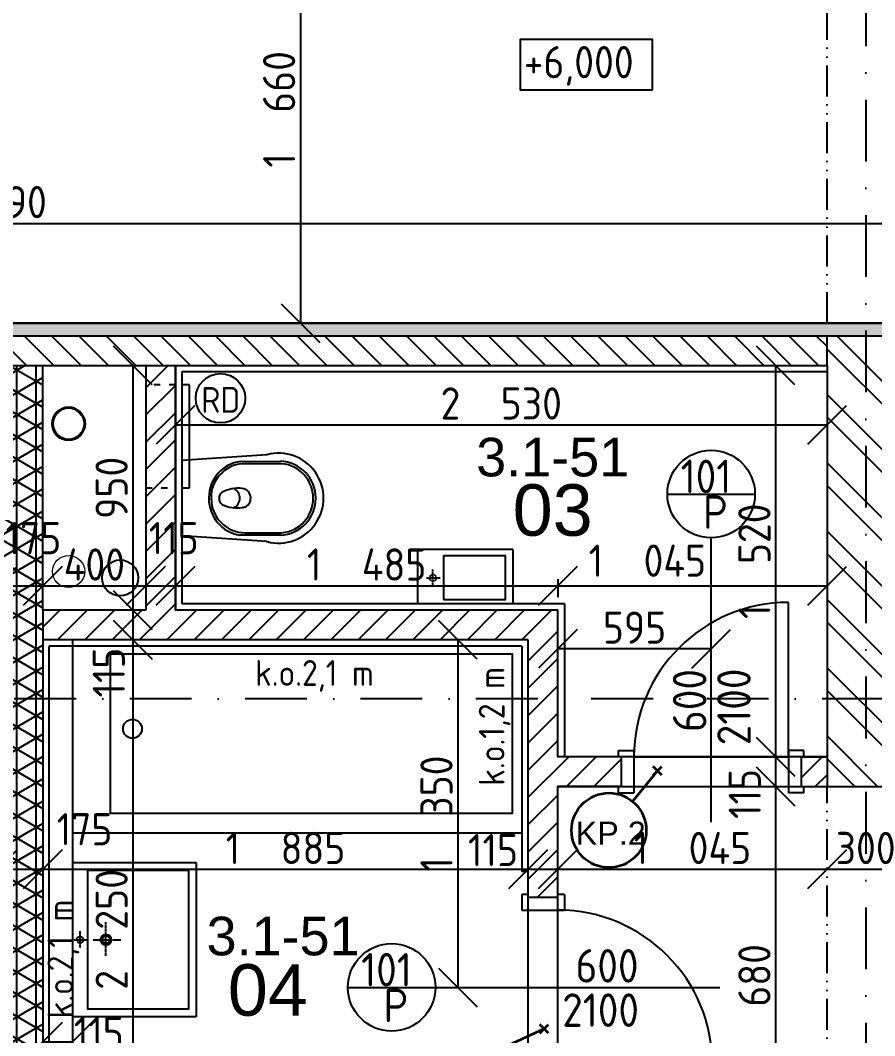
# Model space of a CAD drawing. Extents: x 4511820 to 5180432, y -1526536 to -944957.
# Drawn here: x 5024188 to 5027506, y -1163882 to -1159938 of the extents above; entities that cross this region are included whole.
import ezdxf

# ---------------------------------------------------------------- set-up
doc = ezdxf.new("R2010")
doc.units = 0
doc.header["$MEASUREMENT"] = 0
for name, pattern in [('ACAD_ISO03W100', [30, 12, -18]), ('ACAD_ISO12W100', [22, 12, -3, 0.5, -3, 0.5, -3]), ('BODKOCIARKOVANA_3', [5.6, 3, -1.3, 0, -1.3]), ('DASHED', [0.75, 0.5, -0.25])]:
    doc.linetypes.add(name, pattern=pattern)
doc.layers.get('0').update_dxf_attribs({"linetype": 'CONTINUOUS'})
doc.layers.get('Defpoints').update_dxf_attribs({"color": 61, "linetype": 'CONTINUOUS'})
for name, color, linetype in [('DVERE', 45, 'CONTINUOUS'), ('KÓTY', 4, 'CONTINUOUS'), ('MÚRY', 1, 'CONTINUOUS'), ('osi', 253, 'CONTINUOUS'), ('Plochy', 41, 'CONTINUOUS'), ('POPIS', 7, 'CONTINUOUS'), ('TENKÁ', 7, 'CONTINUOUS'), ('tzb', 153, 'CONTINUOUS'), ('ZARIADOVACIE', 144, 'CONTINUOUS'), ('zz-vetr', 52, 'CONTINUOUS'), ('ŠRAFY', 82, 'CONTINUOUS')]:
    doc.layers.add(name, color=color, linetype=linetype)
for name, color, linetype, lineweight in [('preklady', 74, 'CONTINUOUS', 35), ('zz-kanal-daždová', 136, 'CONTINUOUS', 40), ('zz-kanal-splaskova', 37, 'CONTINUOUS', 18)]:
    doc.layers.add(name, color=color, linetype=linetype, lineweight=lineweight)
doc.styles.add('ARIAL', font='arial.ttf')
doc.styles.add('STYLE1', font='isocp.shx')
doc.dimstyles.new('STANDARD-50', dxfattribs={"dimtxt": 125, "dimasz": 150, "dimexe": 10, "dimexo": 200, "dimgap": 20, "dimtad": 1, "dimdsep": 46, "dimlunit": 6, "dimtxsty": 'STYLE1', "dimblk1": 'OBLIQUE', "dimblk2": 'OBLIQUE', "dimsah": 1, "dimcen": 2.5, "dimse1": 1, "dimse2": 1, "dimadec": 0, "dimazin": 0, "dimtfac": 1, "dimtmove": 1, "dimatfit": 3, "dimldrblk": 'OBLIQUE', "dimfxl": 1, "dimtolj": 1, "dimtzin": 0, "dimarcsym": 0})

# ---------------------------------------------------------------- blocks, each defined once
blk = doc.blocks.new('_OBLIQUE')
at = {"color": 0, "linetype": 'ByBlock'}
blk.add_line((-0.5, -0.5), (0.5, 0.5), dxfattribs=at)
blk = doc.blocks.new('*D18952')
at = {"layer": 'Defpoints', "color": 0}
for p in [(5024276, -1162134.5), (5024101, -1162279.2), (5024276, -1162279.2)]:
    blk.add_point(p, dxfattribs=at)
at = {"layer": 'KÓTY', "color": 0, "lineweight": -2}
blk.add_line((5024101, -1162134.5), (5024276, -1162134.5), dxfattribs=at)
at = {"layer": 'KÓTY', "color": 0, "linetype": 'ByBlock', "lineweight": -2, "xscale": 150, "yscale": 150, "zscale": 150, "rotation": 180}
blk.add_blockref('_OBLIQUE', (5024101, -1162134.5), dxfattribs=at)
at = {"layer": 'KÓTY', "color": 0, "linetype": 'ByBlock', "lineweight": -2, "xscale": 150, "yscale": 150, "zscale": 150}
blk.add_blockref('_OBLIQUE', (5024276, -1162134.5), dxfattribs=at)
at = {"layer": 'KÓTY', "color": 0, "insert": (5024239.3, -1161949.5), "char_height": 125, "attachment_point": 5, "style": 'STYLE1'}
blk.add_mtext('\\A1;175', dxfattribs=at)
blk = doc.blocks.new('*D18953')
at = {"layer": 'Defpoints', "color": 0}
for p in [(5024676, -1162134.5), (5024676, -1162229.2), (5024276, -1162279.2)]:
    blk.add_point(p, dxfattribs=at)
at = {"layer": 'KÓTY', "color": 0, "lineweight": -2}
blk.add_line((5024276, -1162134.5), (5024676, -1162134.5), dxfattribs=at)
at = {"layer": 'KÓTY', "color": 0, "linetype": 'ByBlock', "lineweight": -2, "xscale": 150, "yscale": 150, "zscale": 150, "rotation": 180}
blk.add_blockref('_OBLIQUE', (5024276, -1162134.5), dxfattribs=at)
at = {"layer": 'KÓTY', "color": 0, "linetype": 'ByBlock', "lineweight": -2, "xscale": 150, "yscale": 150, "zscale": 150}
blk.add_blockref('_OBLIQUE', (5024676, -1162134.5), dxfattribs=at)
at = {"layer": 'KÓTY', "color": 0, "insert": (5024476, -1162052), "char_height": 125, "attachment_point": 5, "style": 'STYLE1'}
blk.add_mtext('\\A1;400', dxfattribs=at)
blk = doc.blocks.new('*D18954')
at = {"layer": 'Defpoints', "color": 0}
for p in [(5024791, -1162134.5), (5024676, -1162229.2), (5024791, -1162229.2)]:
    blk.add_point(p, dxfattribs=at)
at = {"layer": 'KÓTY', "color": 0, "lineweight": -2}
blk.add_line((5024676, -1162134.5), (5024791, -1162134.5), dxfattribs=at)
at = {"layer": 'KÓTY', "color": 0, "linetype": 'ByBlock', "lineweight": -2, "xscale": 150, "yscale": 150, "zscale": 150, "rotation": 180}
blk.add_blockref('_OBLIQUE', (5024676, -1162134.5), dxfattribs=at)
at = {"layer": 'KÓTY', "color": 0, "linetype": 'ByBlock', "lineweight": -2, "xscale": 150, "yscale": 150, "zscale": 150}
blk.add_blockref('_OBLIQUE', (5024791, -1162134.5), dxfattribs=at)
at = {"layer": 'KÓTY', "color": 0, "insert": (5024784.3, -1161949.5), "char_height": 125, "attachment_point": 5, "style": 'STYLE1'}
blk.add_mtext('\\A1;115', dxfattribs=at)
blk = doc.blocks.new('*D18955')
at = {"layer": 'Defpoints', "color": 0}
for p in [(5026276, -1162134.5), (5024791, -1162229.2), (5026276, -1162229.2)]:
    blk.add_point(p, dxfattribs=at)
at = {"layer": 'KÓTY', "color": 0, "lineweight": -2}
blk.add_line((5024791, -1162134.5), (5026276, -1162134.5), dxfattribs=at)
at = {"layer": 'KÓTY', "color": 0, "linetype": 'ByBlock', "lineweight": -2, "xscale": 150, "yscale": 150, "zscale": 150, "rotation": 180}
blk.add_blockref('_OBLIQUE', (5024791, -1162134.5), dxfattribs=at)
at = {"layer": 'KÓTY', "color": 0, "linetype": 'ByBlock', "lineweight": -2, "xscale": 150, "yscale": 150, "zscale": 150}
blk.add_blockref('_OBLIQUE', (5026276, -1162134.5), dxfattribs=at)
at = {"layer": 'KÓTY', "color": 0, "insert": (5025533.5, -1162052), "char_height": 125, "attachment_point": 5, "style": 'STYLE1'}
blk.add_mtext('\\A1;1ﾠ485', dxfattribs=at)
blk = doc.blocks.new('*D18956')
at = {"layer": 'Defpoints', "color": 0}
for p in [(5027321, -1162134.5), (5026276, -1162229.2), (5027321, -1162229.2)]:
    blk.add_point(p, dxfattribs=at)
at = {"layer": 'KÓTY', "color": 0, "lineweight": -2}
blk.add_line((5026276, -1162134.5), (5027321, -1162134.5), dxfattribs=at)
at = {"layer": 'KÓTY', "color": 0, "linetype": 'ByBlock', "lineweight": -2, "xscale": 150, "yscale": 150, "zscale": 150, "rotation": 180}
blk.add_blockref('_OBLIQUE', (5026276, -1162134.5), dxfattribs=at)
at = {"layer": 'KÓTY', "color": 0, "linetype": 'ByBlock', "lineweight": -2, "xscale": 150, "yscale": 150, "zscale": 150}
blk.add_blockref('_OBLIQUE', (5027321, -1162134.5), dxfattribs=at)
at = {"layer": 'KÓTY', "color": 0, "insert": (5026623.5, -1162037), "char_height": 125, "attachment_point": 5, "style": 'STYLE1'}
blk.add_mtext('\\A1;1ﾠ045', dxfattribs=at)
blk = doc.blocks.new('*D18979')
at = {"layer": 'Defpoints', "color": 0}
for p in [(5024101, -1163235.5), (5024276, -1163235.5), (5024276, -1163235.5)]:
    blk.add_point(p, dxfattribs=at)
at = {"layer": 'KÓTY', "color": 0, "lineweight": -2}
blk.add_line((5024101, -1163235.5), (5024276, -1163235.5), dxfattribs=at)
at = {"layer": 'KÓTY', "color": 0, "linetype": 'ByBlock', "lineweight": -2, "xscale": 150, "yscale": 150, "zscale": 150, "rotation": 180}
blk.add_blockref('_OBLIQUE', (5024101, -1163235.5), dxfattribs=at)
at = {"layer": 'KÓTY', "color": 0, "linetype": 'ByBlock', "lineweight": -2, "xscale": 150, "yscale": 150, "zscale": 150}
blk.add_blockref('_OBLIQUE', (5024276, -1163235.5), dxfattribs=at)
at = {"layer": 'KÓTY', "color": 0, "insert": (5024438, -1163080), "char_height": 125, "attachment_point": 5, "style": 'STYLE1'}
blk.add_mtext('\\A1;175', dxfattribs=at)
blk = doc.blocks.new('*D18980')
at = {"layer": 'Defpoints', "color": 0}
for p in [(5024276, -1163235.5), (5026161, -1163235.5), (5026161, -1163235.5)]:
    blk.add_point(p, dxfattribs=at)
at = {"layer": 'KÓTY', "color": 0, "lineweight": -2}
blk.add_line((5024276, -1163235.5), (5026161, -1163235.5), dxfattribs=at)
at = {"layer": 'KÓTY', "color": 0, "linetype": 'ByBlock', "lineweight": -2, "xscale": 150, "yscale": 150, "zscale": 150, "rotation": 180}
blk.add_blockref('_OBLIQUE', (5024276, -1163235.5), dxfattribs=at)
at = {"layer": 'KÓTY', "color": 0, "linetype": 'ByBlock', "lineweight": -2, "xscale": 150, "yscale": 150, "zscale": 150}
blk.add_blockref('_OBLIQUE', (5026161, -1163235.5), dxfattribs=at)
at = {"layer": 'KÓTY', "color": 0, "insert": (5025218.5, -1163153), "char_height": 125, "attachment_point": 5, "style": 'STYLE1'}
blk.add_mtext('\\A1;1ﾠ885', dxfattribs=at)
blk = doc.blocks.new('*D18981')
at = {"layer": 'Defpoints', "color": 0}
for p in [(5026161, -1163235.5), (5026276, -1163235.5), (5026276, -1163235.5)]:
    blk.add_point(p, dxfattribs=at)
at = {"layer": 'KÓTY', "color": 0, "lineweight": -2}
blk.add_line((5026161, -1163235.5), (5026276, -1163235.5), dxfattribs=at)
at = {"layer": 'KÓTY', "color": 0, "linetype": 'ByBlock', "lineweight": -2, "xscale": 150, "yscale": 150, "zscale": 150, "rotation": 180}
blk.add_blockref('_OBLIQUE', (5026161, -1163235.5), dxfattribs=at)
at = {"layer": 'KÓTY', "color": 0, "linetype": 'ByBlock', "lineweight": -2, "xscale": 150, "yscale": 150, "zscale": 150}
blk.add_blockref('_OBLIQUE', (5026276, -1163235.5), dxfattribs=at)
at = {"layer": 'KÓTY', "color": 0, "insert": (5026024, -1163161), "char_height": 125, "attachment_point": 5, "style": 'STYLE1'}
blk.add_mtext('\\A1;115', dxfattribs=at)
blk = doc.blocks.new('*D18982')
at = {"layer": 'Defpoints', "color": 0}
for p in [(5026276, -1163235.5), (5027321, -1163235.5), (5027321, -1163235.5)]:
    blk.add_point(p, dxfattribs=at)
at = {"layer": 'KÓTY', "color": 0, "lineweight": -2}
blk.add_line((5026276, -1163235.5), (5027321, -1163235.5), dxfattribs=at)
at = {"layer": 'KÓTY', "color": 0, "linetype": 'ByBlock', "lineweight": -2, "xscale": 150, "yscale": 150, "zscale": 150, "rotation": 180}
blk.add_blockref('_OBLIQUE', (5026276, -1163235.5), dxfattribs=at)
at = {"layer": 'KÓTY', "color": 0, "linetype": 'ByBlock', "lineweight": -2, "xscale": 150, "yscale": 150, "zscale": 150}
blk.add_blockref('_OBLIQUE', (5027321, -1163235.5), dxfattribs=at)
at = {"layer": 'KÓTY', "color": 0, "insert": (5026798.5, -1163153), "char_height": 125, "attachment_point": 5, "style": 'STYLE1'}
blk.add_mtext('\\A1;1ﾠ045', dxfattribs=at)
blk = doc.blocks.new('*D18983')
at = {"layer": 'Defpoints', "color": 0}
for p in [(5027321, -1163235.5), (5027621, -1163235.5), (5027621, -1163235.5)]:
    blk.add_point(p, dxfattribs=at)
at = {"layer": 'KÓTY', "color": 0, "lineweight": -2}
blk.add_line((5027321, -1163235.5), (5027621, -1163235.5), dxfattribs=at)
at = {"layer": 'KÓTY', "color": 0, "linetype": 'ByBlock', "lineweight": -2, "xscale": 150, "yscale": 150, "zscale": 150, "rotation": 180}
blk.add_blockref('_OBLIQUE', (5027321, -1163235.5), dxfattribs=at)
at = {"layer": 'KÓTY', "color": 0, "linetype": 'ByBlock', "lineweight": -2, "xscale": 150, "yscale": 150, "zscale": 150}
blk.add_blockref('_OBLIQUE', (5027621, -1163235.5), dxfattribs=at)
at = {"layer": 'KÓTY', "color": 0, "insert": (5027471, -1163153), "char_height": 125, "attachment_point": 5, "style": 'STYLE1'}
blk.add_mtext('\\A1;300', dxfattribs=at)
blk = doc.blocks.new('*D18985')
at = {"layer": 'Defpoints', "color": 0}
for p in [(5026161, -1162344.2), (5025887, -1163694.2), (5026161, -1163694.2)]:
    blk.add_point(p, dxfattribs=at)
at = {"layer": 'KÓTY', "color": 0, "lineweight": -2}
blk.add_line((5025887, -1162344.2), (5025887, -1163694.2), dxfattribs=at)
at = {"layer": 'KÓTY', "color": 0, "linetype": 'ByBlock', "lineweight": -2, "xscale": 150, "yscale": 150, "zscale": 150}
for p, rotation in [((5025887, -1162344.2), 90), ((5025887, -1163694.2), 270)]:
    blk.add_blockref('_OBLIQUE', p, dxfattribs=dict(at, rotation=rotation))
at = {"layer": 'KÓTY', "color": 0, "insert": (5025804.5, -1163019.2), "char_height": 125, "attachment_point": 5, "rotation": 90, "style": 'STYLE1'}
blk.add_mtext('\\A1;1ﾠ350', dxfattribs=at)
blk = doc.blocks.new('*D18986')
at = {"layer": 'Defpoints', "color": 0}
for p in [(5024311, -1161279.2), (5024311, -1162229.2), (5024625.5, -1162229.2)]:
    blk.add_point(p, dxfattribs=at)
at = {"layer": 'KÓTY', "color": 0, "lineweight": -2}
blk.add_line((5024625.5, -1161279.2), (5024625.5, -1162229.2), dxfattribs=at)
at = {"layer": 'KÓTY', "color": 0, "linetype": 'ByBlock', "lineweight": -2, "xscale": 150, "yscale": 150, "zscale": 150}
for p, rotation in [((5024625.5, -1161279.2), 90), ((5024625.5, -1162229.2), 270)]:
    blk.add_blockref('_OBLIQUE', p, dxfattribs=dict(at, rotation=rotation))
at = {"layer": 'KÓTY', "color": 0, "insert": (5024543, -1161754.2), "char_height": 125, "attachment_point": 5, "rotation": 90, "style": 'STYLE1'}
blk.add_mtext('\\A1;950', dxfattribs=at)
blk = doc.blocks.new('*D18987')
at = {"layer": 'Defpoints', "color": 0}
for p in [(5024676, -1162229.2), (5024625.5, -1162344.2), (5024676, -1162344.2)]:
    blk.add_point(p, dxfattribs=at)
at = {"layer": 'KÓTY', "color": 0, "lineweight": -2}
blk.add_line((5024625.5, -1162229.2), (5024625.5, -1162344.2), dxfattribs=at)
at = {"layer": 'KÓTY', "color": 0, "linetype": 'ByBlock', "lineweight": -2, "xscale": 150, "yscale": 150, "zscale": 150}
for p, rotation in [((5024625.5, -1162229.2), 90), ((5024625.5, -1162344.2), 270)]:
    blk.add_blockref('_OBLIQUE', p, dxfattribs=dict(at, rotation=rotation))
at = {"layer": 'KÓTY', "color": 0, "insert": (5024532, -1162471.5), "char_height": 125, "attachment_point": 5, "rotation": 90, "style": 'STYLE1'}
blk.add_mtext('\\A1;115', dxfattribs=at)
blk = doc.blocks.new('*D18988')
at = {"layer": 'Defpoints', "color": 0}
for p in [(5024676, -1162344.2), (5024625.5, -1164594.2), (5024625.5, -1164594.2)]:
    blk.add_point(p, dxfattribs=at)
at = {"layer": 'KÓTY', "color": 0, "lineweight": -2}
blk.add_line((5024625.5, -1162344.2), (5024625.5, -1164594.2), dxfattribs=at)
at = {"layer": 'KÓTY', "color": 0, "linetype": 'ByBlock', "lineweight": -2, "xscale": 150, "yscale": 150, "zscale": 150}
for p, rotation in [((5024625.5, -1162344.2), 90), ((5024625.5, -1164594.2), 270)]:
    blk.add_blockref('_OBLIQUE', p, dxfattribs=dict(at, rotation=rotation))
at = {"layer": 'KÓTY', "color": 0, "insert": (5024543, -1163469.2), "char_height": 125, "attachment_point": 5, "rotation": 90, "style": 'STYLE1'}
blk.add_mtext('\\A1;2ﾠ250', dxfattribs=at)
blk = doc.blocks.new('*D18993')
at = {"layer": 'Defpoints', "color": 0}
for p in [(5024791, -1161279.2), (5027321, -1161279.2), (5027321, -1161509)]:
    blk.add_point(p, dxfattribs=at)
at = {"layer": 'KÓTY', "color": 0, "lineweight": -2}
blk.add_line((5024791, -1161509), (5027321, -1161509), dxfattribs=at)
at = {"layer": 'KÓTY', "color": 0, "linetype": 'ByBlock', "lineweight": -2, "xscale": 150, "yscale": 150, "zscale": 150, "rotation": 180}
blk.add_blockref('_OBLIQUE', (5024791, -1161509), dxfattribs=at)
at = {"layer": 'KÓTY', "color": 0, "linetype": 'ByBlock', "lineweight": -2, "xscale": 150, "yscale": 150, "zscale": 150}
blk.add_blockref('_OBLIQUE', (5027321, -1161509), dxfattribs=at)
at = {"layer": 'KÓTY', "color": 0, "insert": (5026056, -1161426.5), "char_height": 125, "attachment_point": 5, "style": 'STYLE1'}
blk.add_mtext('\\A1;2ﾠ530', dxfattribs=at)
blk = doc.blocks.new('*D19006')
at = {"layer": 'Defpoints', "color": 0}
for p in [(5024234.1, -1159174.2), (5023307, -1161114.2), (5024234.1, -1161114.2)]:
    blk.add_point(p, dxfattribs=at)
at = {"layer": 'KÓTY', "color": 0, "lineweight": -2}
blk.add_line((5023307, -1159174.2), (5023307, -1161114.2), dxfattribs=at)
at = {"layer": 'KÓTY', "color": 0, "linetype": 'ByBlock', "lineweight": -2, "xscale": 150, "yscale": 150, "zscale": 150}
for p, rotation in [((5023307, -1159174.2), 90), ((5023307, -1161114.2), 270)]:
    blk.add_blockref('_OBLIQUE', p, dxfattribs=dict(at, rotation=rotation))
at = {"layer": 'KÓTY', "color": 0, "insert": (5023224.5, -1160144.2), "char_height": 125, "attachment_point": 5, "rotation": 90, "style": 'STYLE1'}
blk.add_mtext('\\A1;1ﾠ940', dxfattribs=at)
blk = doc.blocks.new('*D19007')
at = {"layer": 'Defpoints', "color": 0}
for p in [(5027321, -1161279.2), (5027121.5, -1162799.2), (5027321, -1162799.2)]:
    blk.add_point(p, dxfattribs=at)
at = {"layer": 'KÓTY', "color": 0, "lineweight": -2}
blk.add_line((5027121.5, -1161279.2), (5027121.5, -1162799.2), dxfattribs=at)
at = {"layer": 'KÓTY', "color": 0, "linetype": 'ByBlock', "lineweight": -2, "xscale": 150, "yscale": 150, "zscale": 150}
for p, rotation in [((5027121.5, -1161279.2), 90), ((5027121.5, -1162799.2), 270)]:
    blk.add_blockref('_OBLIQUE', p, dxfattribs=dict(at, rotation=rotation))
at = {"layer": 'KÓTY', "color": 0, "insert": (5027039, -1162039.2), "char_height": 125, "attachment_point": 5, "rotation": 90, "style": 'STYLE1'}
blk.add_mtext('\\A1;1ﾠ520', dxfattribs=at)
blk = doc.blocks.new('*D19008')
at = {"layer": 'Defpoints', "color": 0}
for p in [(5026276, -1162379.5), (5026276, -1162379.5), (5026871, -1162379.5)]:
    blk.add_point(p, dxfattribs=at)
at = {"layer": 'KÓTY', "color": 0, "lineweight": -2}
blk.add_line((5026871, -1162379.5), (5026276, -1162379.5), dxfattribs=at)
at = {"layer": 'KÓTY', "color": 0, "linetype": 'ByBlock', "lineweight": -2, "xscale": 150, "yscale": 150, "zscale": 150, "rotation": 180}
blk.add_blockref('_OBLIQUE', (5026276, -1162379.5), dxfattribs=at)
at = {"layer": 'KÓTY', "color": 0, "linetype": 'ByBlock', "lineweight": -2, "xscale": 150, "yscale": 150, "zscale": 150}
blk.add_blockref('_OBLIQUE', (5026871, -1162379.5), dxfattribs=at)
at = {"layer": 'KÓTY', "color": 0, "insert": (5026573.5, -1162297), "char_height": 125, "attachment_point": 5, "style": 'STYLE1'}
blk.add_mtext('\\A1;595', dxfattribs=at)
blk = doc.blocks.new('*D19009')
at = {"layer": 'Defpoints', "color": 0}
for p in [(5027121.5, -1162799.2), (5027121.5, -1162914.2), (5027121.5, -1162914.2)]:
    blk.add_point(p, dxfattribs=at)
at = {"layer": 'KÓTY', "color": 0, "lineweight": -2}
blk.add_line((5027121.5, -1162799.2), (5027121.5, -1162914.2), dxfattribs=at)
at = {"layer": 'KÓTY', "color": 0, "linetype": 'ByBlock', "lineweight": -2, "xscale": 150, "yscale": 150, "zscale": 150}
for p, rotation in [((5027121.5, -1162799.2), 90), ((5027121.5, -1162914.2), 270)]:
    blk.add_blockref('_OBLIQUE', p, dxfattribs=dict(at, rotation=rotation))
at = {"layer": 'KÓTY', "color": 0, "insert": (5027001.5, -1162943), "char_height": 125, "attachment_point": 5, "rotation": 90, "style": 'STYLE1'}
blk.add_mtext('\\A1;115', dxfattribs=at)
blk = doc.blocks.new('*D19010')
at = {"layer": 'Defpoints', "color": 0}
for p in [(5027121.5, -1162914.2), (5027121.5, -1164594.2), (5027121.5, -1164594.2)]:
    blk.add_point(p, dxfattribs=at)
at = {"layer": 'KÓTY', "color": 0, "lineweight": -2}
blk.add_line((5027121.5, -1162914.2), (5027121.5, -1164594.2), dxfattribs=at)
at = {"layer": 'KÓTY', "color": 0, "linetype": 'ByBlock', "lineweight": -2, "xscale": 150, "yscale": 150, "zscale": 150}
for p, rotation in [((5027121.5, -1162914.2), 90), ((5027121.5, -1164594.2), 270)]:
    blk.add_blockref('_OBLIQUE', p, dxfattribs=dict(at, rotation=rotation))
at = {"layer": 'KÓTY', "color": 0, "insert": (5027039, -1163754.2), "char_height": 125, "attachment_point": 5, "rotation": 90, "style": 'STYLE1'}
blk.add_mtext('\\A1;1ﾠ680', dxfattribs=at)
blk = doc.blocks.new('*D19014')
at = {"layer": 'Defpoints', "color": 0}
for p in [(5025441, -1159454.2), (5025276, -1161114.2), (5025441, -1161114.2)]:
    blk.add_point(p, dxfattribs=at)
at = {"layer": 'KÓTY', "color": 0, "lineweight": -2}
blk.add_line((5025276, -1159454.2), (5025276, -1161114.2), dxfattribs=at)
at = {"layer": 'KÓTY', "color": 0, "linetype": 'ByBlock', "lineweight": -2, "xscale": 150, "yscale": 150, "zscale": 150}
for p, rotation in [((5025276, -1159454.2), 90), ((5025276, -1161114.2), 270)]:
    blk.add_blockref('_OBLIQUE', p, dxfattribs=dict(at, rotation=rotation))
at = {"layer": 'KÓTY', "color": 0, "insert": (5025193.5, -1160284.2), "char_height": 125, "attachment_point": 5, "rotation": 90, "style": 'STYLE1'}
blk.add_mtext('\\A1;1ﾠ660', dxfattribs=at)
blk = doc.blocks.new('*D19053')
at = {"layer": 'Defpoints', "color": 0}
for p in [(5024276, -1163905.7), (5024391, -1163905.7), (5024391, -1163905.7)]:
    blk.add_point(p, dxfattribs=at)
at = {"layer": 'KÓTY', "color": 0, "lineweight": -2}
blk.add_line((5024276, -1163905.7), (5024391, -1163905.7), dxfattribs=at)
at = {"layer": 'KÓTY', "color": 0, "linetype": 'ByBlock', "lineweight": -2, "xscale": 150, "yscale": 150, "zscale": 150, "rotation": 180}
blk.add_blockref('_OBLIQUE', (5024276, -1163905.7), dxfattribs=at)
at = {"layer": 'KÓTY', "color": 0, "linetype": 'ByBlock', "lineweight": -2, "xscale": 150, "yscale": 150, "zscale": 150}
blk.add_blockref('_OBLIQUE', (5024391, -1163905.7), dxfattribs=at)
at = {"layer": 'KÓTY', "color": 0, "insert": (5024493.5, -1163871), "char_height": 125, "attachment_point": 5, "style": 'STYLE1'}
blk.add_mtext('\\A1;115', dxfattribs=at)
blk = doc.blocks.new('*D20548')
at = {"layer": 'Defpoints', "color": 0}
for p in [(5029321, -1160727), (5018731, -1161114.2), (5029321, -1161114.2)]:
    blk.add_point(p, dxfattribs=at)
at = {"layer": 'KÓTY', "color": 0, "lineweight": -2}
blk.add_line((5018731, -1160727), (5029321, -1160727), dxfattribs=at)
at = {"layer": 'KÓTY', "color": 0, "linetype": 'ByBlock', "lineweight": -2, "xscale": 150, "yscale": 150, "zscale": 150, "rotation": 180}
blk.add_blockref('_OBLIQUE', (5018731, -1160727), dxfattribs=at)
at = {"layer": 'KÓTY', "color": 0, "linetype": 'ByBlock', "lineweight": -2, "xscale": 150, "yscale": 150, "zscale": 150}
blk.add_blockref('_OBLIQUE', (5029321, -1160727), dxfattribs=at)
at = {"layer": 'KÓTY', "color": 0, "insert": (5024026, -1160644.5), "char_height": 125, "attachment_point": 5, "style": 'STYLE1'}
blk.add_mtext('\\A1;10ﾠ590', dxfattribs=at)

msp = doc.modelspace()

# ---------------------------------------------------------------- hatches: boundary and pattern name
at = {"layer": 'KÓTY'}
h = msp.add_hatch(dxfattribs=at)
h.set_pattern_fill('ANSI31', color=256, scale=500)
h.paths.add_polyline_path([(5027321, -1162799.191), (5027231, -1162799.191), (5027221, -1162799.191), (5027221, -1162914.191), (5027231, -1162914.191), (5027321, -1162914.191)])
at = {"layer": 'ŠRAFY'}
h = msp.add_hatch(dxfattribs=at)
h.set_pattern_fill('DOTS', color=256, scale=250)
h.paths.add_polyline_path([(5027621, -1161114.191), (5019841, -1161114.191), (5019841, -1161164.191), (5027621, -1161164.191)])
at = {"layer": 'ŠRAFY', "ltscale": 0.25}
h = msp.add_hatch(dxfattribs=at)
h.set_pattern_fill('ANSI31', color=256, scale=600, angle=90, style=0)
h.set_pattern_definition([(135, (-2976355.03, 198812.926), (-53.0330086, -53.0330086), [])])
h.paths.add_polyline_path([(5020981, -1161164.191), (5020981, -1161279.191), (5022101, -1161279.191), (5022216, -1161279.191), (5023586, -1161279.191), (5023701, -1161279.191), (5024101, -1161279.191), (5024276, -1161279.191), (5024676, -1161279.191), (5024791, -1161279.191), (5027321, -1161279.191), (5027321, -1161164.191)])
at = {"layer": 'ŠRAFY'}
h = msp.add_hatch(dxfattribs=at)
h.set_pattern_fill('ANSI32', color=256, scale=500, angle=90)
h.set_pattern_definition([(135, (515810.9, 44482.1), (-132.5825215, -132.5825215), []), (135, (515810.9, 44570.48), (-132.5825215, -132.5825215), [])])
h.paths.add_polyline_path([(5027621, -1162914.191), (5027621, -1161279.191), (5027621, -1161164.191), (5027321, -1161164.191), (5027321, -1161279.191), (5027321, -1162799.191), (5027321, -1162914.191)])
at = {"layer": 'ŠRAFY', "ltscale": 0.25}
h = msp.add_hatch(dxfattribs=at)
h.set_pattern_fill('NET3', color=256, scale=600, angle=90)
h.set_pattern_definition([(90, (468750.5, 1e-26), (-75, 5e-15), []), (150, (468750.5, 1e-26), (-37.5, -64.9519053), []), (210, (468750.5, 1e-26), (37.5, -64.9519053), [])])
h.paths.add_polyline_path([(5024101, -1164619.191), (5024101, -1164644.191), (5024276, -1164644.191), (5024276, -1164594.191), (5024276, -1164569.191), (5024276, -1162369.191), (5024276, -1162344.191), (5024276, -1162229.191), (5024276, -1161279.191), (5024101, -1161279.191), (5024101, -1162279.191), (5024101, -1162394.191), (5024101, -1162419.191)])
h = msp.add_hatch(dxfattribs=at)
h.set_pattern_fill('ANSI31', color=256, scale=600, style=0)
h.set_pattern_definition([(45, (515270.5, 303822), (-53.0330086, 53.0330086), [])])
h.paths.add_polyline_path([(5026276, -1162229.191), (5024791, -1162229.191), (5024791, -1161279.191), (5024676, -1161279.191), (5024676, -1162229.191), (5024276, -1162229.191), (5024276, -1162344.191), (5026161, -1162344.191), (5026161, -1163244.191), (5026161, -1163334.191), (5026161, -1163344.191), (5026276, -1163344.191), (5026276, -1163334.191), (5026276, -1162914.191), (5026511, -1162914.191), (5026521, -1162914.191), (5026521, -1162799.191), (5026511, -1162799.191), (5026421, -1162799.191), (5026301, -1162799.191), (5026276, -1162799.191), (5026276, -1162729.191)])

# ---------------------------------------------------------------- linework, layer by layer
at = {"layer": 'DVERE', "ltscale": 0.25}
for p, q in [((5026701, -1161778.363), (5027041, -1161778.363)), ((5026871, -1163053.02), (5026871, -1161948.363)), ((5027171, -1162799.191), (5027171, -1162199.191)), ((5026511, -1162774.191), (5026571, -1162774.191)), ((5026511, -1162799.191), (5026511, -1162774.191)), ((5026571, -1162774.191), (5026571, -1162939.191)), ((5027171, -1162774.191), (5027171, -1162939.191)), ((5027231, -1162774.191), (5027171, -1162774.191)), ((5027231, -1162799.191), (5027231, -1162774.191)), ((5026571, -1162799.191), (5027171, -1162799.191)), ((5026511, -1162939.191), (5026511, -1162914.191)), ((5026511, -1162939.191), (5026571, -1162939.191)), ((5026571, -1162914.191), (5027171, -1162914.191)), ((5027231, -1162939.191), (5027171, -1162939.191)), ((5027231, -1162939.191), (5027231, -1162914.191)), ((5026161, -1163334.191), (5026136, -1163334.191)), ((5026136, -1163334.191), (5026136, -1163394.191)), ((5026301, -1163334.191), (5026276, -1163334.191)), ((5026301, -1163334.191), (5026301, -1163394.191)), ((5026136, -1163394.191), (5026301, -1163394.191)), ((5026161, -1163994.191), (5026161, -1163394.191)), ((5026276, -1163994.191), (5026276, -1163394.191)), ((5025460.344, -1163694.191), (5025800.344, -1163694.191)), ((5025800.344, -1163694.191), (5026905, -1163694.191))]:
    msp.add_line(p, q, dxfattribs=at)
for centre in [(5026871, -1161778.363), (5025630.344, -1163694.191)]:
    msp.add_circle(centre, 170, dxfattribs=at)
for centre, start, end in [((5027171, -1162799.191), 90, 180), ((5026276, -1163994.191), 0, 90)]:
    msp.add_arc(centre, 600, start, end, dxfattribs=at)
at = {"layer": 'KÓTY'}
msp.add_line((5026276, -1162108.5), (5026276, -1162178.191), dxfattribs=at)
at = {"layer": 'MÚRY'}
for p, q in [((5019841, -1161114.191), (5027621, -1161114.191)), ((5024276, -1161279.191), (5024676, -1161279.191)), ((5024276, -1161279.191), (5024676, -1161279.191)), ((5024791, -1161279.191), (5027321, -1161279.191)), ((5027321, -1161279.191), (5027321, -1162799.191))]:
    msp.add_line(p, q, dxfattribs=at)
at = {"layer": 'MÚRY', "ltscale": 0.25}
for p, q in [((5024276, -1162229.191), (5024276, -1161279.191)), ((5024676, -1161279.191), (5024676, -1162229.191)), ((5024791, -1161279.191), (5024791, -1162229.191)), ((5024676, -1162229.191), (5024276, -1162229.191)), ((5026276, -1162229.191), (5024791, -1162229.191)), ((5026276, -1162729.191), (5026276, -1162229.191)), ((5026276, -1162799.191), (5026276, -1162229.191)), ((5024276, -1162344.191), (5024276, -1164594.191)), ((5026161, -1162344.191), (5024276, -1162344.191)), ((5026161, -1163344.191), (5026161, -1162344.191)), ((5026521, -1162799.191), (5026276, -1162799.191)), ((5026521, -1162799.191), (5026421, -1162799.191)), ((5026521, -1162799.191), (5026521, -1162914.191)), ((5027321, -1162799.191), (5027221, -1162799.191)), ((5027221, -1162799.191), (5027321, -1162799.191)), ((5027221, -1162799.191), (5027221, -1162914.191)), ((5026521, -1162914.191), (5026276, -1162914.191)), ((5026276, -1163344.191), (5026276, -1162914.191)), ((5027221, -1162914.191), (5027621, -1162914.191)), ((5026161, -1163344.191), (5026276, -1163344.191))]:
    msp.add_line(p, q, dxfattribs=at)
at = {"layer": 'osi', "linetype": 'BODKOCIARKOVANA_3', "ltscale": 80}
for p, q in [((5027471, -1134257), (5027471, -1171774.191)), ((5041881, -1162574.191), (4978211, -1162574.191))]:
    msp.add_line(p, q, dxfattribs=at)
at = {"layer": 'Plochy'}
for points in [[(5018731, -1161114.191), (5018731, -1159614.191), (5021281, -1159614.191), (5021281, -1158614.191), (5020981, -1158614.191), (5020981, -1156114.191), (5022891, -1156114.191), (5022891, -1159614.191), (5023141, -1159614.191), (5023141, -1159174.191), (5024341, -1159174.191), (5024341, -1159454.191), (5025441, -1159454.191), (5025441, -1159614.191), (5025641, -1159614.191), (5025641, -1158064.191), (5027441, -1158064.191), (5027441, -1156114.191), (5029321, -1156114.191), (5029321, -1161114.191)], [(5024791, -1161279.191), (5027321, -1161279.191), (5027321, -1162799.191), (5026276, -1162799.191), (5026276, -1162229.191), (5024791, -1162229.191)], [(5026161, -1162344.191), (5024391, -1162344.191), (5024391, -1164594.191), (5026161, -1164594.191)], [(5027321, -1164594.191), (5026276, -1164594.191), (5026276, -1162914.191), (5027621, -1162914.191), (5027621, -1164299.191), (5027321, -1164299.191)]]:
    msp.add_lwpolyline(points, close=True, dxfattribs=at)
at = {"layer": 'preklady'}
for p, q in [((5026662.999, -1162853.499), (5026565.893, -1162972.027)), ((5026646.382, -1162870.116), (5026679.616, -1162836.882)), ((5026679.617, -1162870.117), (5026646.383, -1162836.883)), ((5026206.382, -1163871.616), (5026239.616, -1163838.382)), ((5026239.617, -1163871.617), (5026206.383, -1163838.383)), ((5026223, -1163855), (5025962.492, -1163976.077))]:
    msp.add_line(p, q, dxfattribs=at)
at = {"layer": 'preklady', "ltscale": 0.25}
msp.add_circle((5026474, -1163084.191), 145, dxfattribs=at)
at = {"layer": 'TENKÁ', "linetype": 'ACAD_ISO12W100', "ltscale": 10}
for p, q in [((5027321, -1161114.191), (5027321, -1158064.191)), ((5027321, -1164299.191), (5027321, -1162914.191))]:
    msp.add_line(p, q, dxfattribs=at)
at = {"layer": 'TENKÁ'}
for p, q in [((5019841, -1161164.191), (5027621, -1161164.191)), ((5027321, -1161279.191), (5027321, -1161164.191)), ((5024101, -1161279.191), (5024276, -1161279.191)), ((5024676, -1161279.191), (5024791, -1161279.191)), ((5024276, -1162229.191), (5024276, -1162344.191)), ((5027321, -1162799.191), (5027321, -1162914.191))]:
    msp.add_line(p, q, dxfattribs=at)
at = {"layer": 'TENKÁ', "ltscale": 0.25}
for p, q in [((5027321, -1161304.191), (5024816, -1161304.191)), ((5024816, -1161304.191), (5024816, -1162204.191)), ((5026301, -1162204.191), (5024816, -1162204.191)), ((5026301, -1162204.191), (5026301, -1162799.191)), ((5026136, -1162369.191), (5024301, -1162369.191)), ((5024301, -1164569.191), (5024301, -1162369.191)), ((5024391, -1162369.191), (5024391, -1164569.191)), ((5026136, -1162369.191), (5026136, -1163244.191)), ((5026161, -1163244.191), (5026136, -1163244.191))]:
    msp.add_line(p, q, dxfattribs=at)
msp.add_lwpolyline([(5026643.469, -1160208.694), (5026643.469, -1160012.444), (5026128.837, -1160012.444), (5026128.837, -1160208.694)], close=True, dxfattribs=at)
at = {"layer": 'tzb', "linetype": 'ACAD_ISO03W100', "ltscale": 2}
for p, q in [((5024791, -1161354.191), (5024676, -1161354.191)), ((5024676, -1161754.191), (5024791, -1161754.191))]:
    msp.add_line(p, q, dxfattribs=at)
at = {"layer": 'tzb'}
for p, q in [((5024846, -1161354.191), (5024816, -1161354.191)), ((5024846, -1161754.191), (5024846, -1161354.191)), ((5024816, -1161754.191), (5024846, -1161754.191))]:
    msp.add_line(p, q, dxfattribs=at)
msp.add_circle((5024965.758, -1161406.208), 96, dxfattribs=at)
at = {"layer": 'ZARIADOVACIE'}
for p, q in [((5025145.998, -1161625.378), (5024816, -1161648.454)), ((5025043.134, -1161651.647), (5025198.29, -1161650.521)), ((5025204.464, -1161660.544), (5025049.803, -1161660.544)), ((5025145.999, -1161963.005), (5024816, -1161939.929)), ((5025198.29, -1161938.409), (5025040.881, -1161938.409)), ((5025061.642, -1161928.554), (5025204.464, -1161928.554))]:
    msp.add_line(p, q, dxfattribs=at)
at = {"layer": 'ZARIADOVACIE', "linetype": 'Continuous'}
for p, q in [((5024920.88, -1161792.493), (5024920.316, -1161795.31)), ((5024928.968, -1161794.191), (5024929.79, -1161795.087)), ((5025054.998, -1161830.756), (5025051.288, -1161830.917)), ((5026101, -1161994.191), (5025731, -1161994.191)), ((5025731, -1161994.191), (5025731, -1162204.191)), ((5026101, -1161994.191), (5026101, -1162204.191))]:
    msp.add_line(p, q, dxfattribs=at)
at = {"layer": 'ZARIADOVACIE', "linetype": 'DASHED'}
for p, q in [((5025790.749, -1162136.493), (5025790.749, -1162070.766)), ((5025766.101, -1162103.629), (5025818.135, -1162103.629)), ((5024520.771, -1163572.18), (5024520.771, -1163440.726)), ((5024420.348, -1163542.055), (5024420.348, -1163476.328)), ((5024395.701, -1163509.191), (5024447.735, -1163509.191)), ((5024470.107, -1163509.191), (5024579.652, -1163509.191))]:
    msp.add_line(p, q, dxfattribs=at)
at = {"layer": 'ZARIADOVACIE', "ltscale": 0.25}
for p, q in [((5024391, -1163094.191), (5026136, -1163094.191)), ((5024391, -1163209.191), (5024871, -1163209.191)), ((5024871, -1163209.191), (5024871, -1163809.191)), ((5024871, -1163809.191), (5024391, -1163809.191))]:
    msp.add_line(p, q, dxfattribs=at)
at = {"layer": 'ZARIADOVACIE', "linetype": 'Continuous'}
msp.add_lwpolyline([(5025831.569, -1162188.465), (5026071.896, -1162188.465), (5026071.896, -1162018.794), (5025831.569, -1162018.794)], close=True, dxfattribs=at)
at = {"layer": 'ZARIADOVACIE', "ltscale": 0.25}
for points in [[(5024538.472, -1163019.191), (5024538.472, -1162399.191), (5026098.472, -1162399.191), (5026098.472, -1163019.191)], [(5024451, -1163239.191), (5024841, -1163239.191), (5024841, -1163779.191), (5024451, -1163779.191)], [(5024451, -1163239.191), (5024841, -1163239.191), (5024841, -1163779.191), (5024451, -1163779.191)]]:
    msp.add_lwpolyline(points, close=True, dxfattribs=at)
at = {"layer": 'ZARIADOVACIE', "linetype": 'DASHED'}
for centre in [(5025790.748, -1162103.943), (5024420.348, -1163509.505)]:
    msp.add_circle(centre, 12.931, dxfattribs=at)
at = {"layer": 'ZARIADOVACIE', "ltscale": 0.25}
msp.add_circle((5024623.886, -1162689.893), 36.624, dxfattribs=at)
at = {"layer": 'ZARIADOVACIE', "linetype": 'Continuous'}
for centre, radius in [((5024521.038, -1163509.465), 20.877), ((5024520.771, -1163509.191), 14.781)]:
    msp.add_circle(centre, radius, dxfattribs=at)
for centre, radius, start, end in [((5025191.232, -1161794.191), 174.768, 255.000166, 105.000097), ((5025061.58, -1161791.14), 140.707, 97.532963, 180.550993), ((5025062.265, -1161793.261), 133.3, 95.364578, 180.399907), ((5025191.916, -1161794.465), 144.085, 272.535471, 87.464529), ((5025191.356, -1161794.549), 134.645, 275.586614, 84.413386), ((5025033.917, -1161889.965), 134.275, 83.23165, 117.408649), ((5025065.144, -1161795.628), 144.828, 179.874094, 260.355814), ((5025061.663, -1161796.671), 131.883, 179.311779, 269.990871), ((5024989.708, -1161794.687), 29.701, 126.344037, 234.266205), ((5024999.597, -1161794.76), 41.261, 296.767028, 66.409044), ((5025045.312, -1161794.191), 37.825, 284.836199, 83.274318), ((5025031.908, -1161694.078), 138.205, 244.477977, 278.060779)]:
    msp.add_arc(centre, radius, start, end, dxfattribs=at)
at = {"layer": 'zz-kanal-daždová'}
msp.add_circle((5024376, -1161505.191), 62.5, dxfattribs=at)
at = {"layer": 'zz-kanal-splaskova'}
msp.add_circle((5024376, -1162079.191), 62.5, dxfattribs=at)
at = {"layer": 'zz-vetr'}
msp.add_circle((5024576, -1162104.191), 70, dxfattribs=at)

# ---------------------------------------------------------------- texts
at = {"layer": 'DVERE', "style": 'STYLE1'}
for s, p in [('101', (5026752.47, -1161774.863)), ('P', (5026839.47, -1161913.5)), ('101', (5025511.814, -1163690.691)), ('P', (5025598.814, -1163829.328))]:
    msp.add_text(s, height=130, dxfattribs=at).set_placement(p)
at = {"layer": 'POPIS', "lineweight": 40, "ltscale": 0.25, "style": 'ARIAL'}
for s, height, p in [('3.1-51', 150, (5025958.769, -1161709.77)), ('03', 200, (5026100.311, -1161940.27)), ('3.1-51', 150, (5024911.769, -1163569.77)), ('04', 200, (5024994.311, -1163804.27))]:
    msp.add_text(s, height=height, dxfattribs=at).set_placement(p)
at = {"layer": 'preklady', "linetype": 'Continuous', "lineweight": 20, "style": 'ARIAL'}
msp.add_text('KP.2', height=90, dxfattribs=at).set_placement((5026344.736, -1163140.448))
at = {"layer": 'TENKÁ', "ltscale": 0.25, "style": 'STYLE1'}
msp.add_text('+6,000', height=125, dxfattribs=at).set_placement((5026143.227, -1160163.392))
at = {"layer": 'TENKÁ', "linetype": 'Continuous', "style": 'STYLE1'}
for s, height, p in [('k.o.2,1 m', 100, (5025099.883, -1162523.143)), ('600', 130, (5026344.429, -1163675.608)), ('2100', 130, (5026292.655, -1163847.716))]:
    msp.add_text(s, height=height, dxfattribs=at).set_placement(p)
for s, height, p in [('k.o.1,2 m', 100, (5026068.732, -1162911.092)), ('2100', 130, (5027024.524, -1162754.208)), ('600', 130, (5026852.417, -1162702.434)), ('k.o.2,1 m', 100, (5024394.014, -1163814.672))]:
    msp.add_text(s, height=height, rotation=90, dxfattribs=at).set_placement(p)
at = {"layer": 'tzb', "style": 'STYLE1'}
msp.add_text('RD', height=100, dxfattribs=at).set_placement((5024891.131, -1161462.407))

# ---------------------------------------------------------------- dimensions: what is measured, and where the dimension line sits
at = {"layer": 'KÓTY'}
for base, p1, p2, picture, middle in [((5023307, -1161114.191), (5024234.053, -1159174.191), (5024234.053, -1161114.191), '*D19006', (5023224.457, -1160144.191)), ((5025276, -1161114.191), (5025441, -1159454.191), (5025441, -1161114.191), '*D19014', (5025193.457, -1160284.191)), ((5024625.5, -1162229.191), (5024311, -1161279.191), (5024311, -1162229.191), '*D18986', (5024543, -1161754.191)), ((5027121.5, -1162799.191), (5027321, -1161279.191), (5027321, -1162799.191), '*D19007', (5027038.957, -1162039.191)), ((5024625.5, -1164594.191), (5024676, -1162344.191), (5024625.5, -1164594.191), '*D18988', (5024542.957, -1163469.191)), ((5025887, -1163694.191), (5026161, -1162344.191), (5026161, -1163694.191), '*D18985', (5025804.457, -1163019.191)), ((5027121.5, -1164594.191), (5027121.5, -1162914.191), (5027121.5, -1164594.191), '*D19010', (5027038.957, -1163754.191))]:
    dim = msp.add_linear_dim(base=base, p1=p1, p2=p2, angle=90, dimstyle='STANDARD-50', dxfattribs=at)
    dim.commit()
    dim.dimension.update_dxf_attribs({"geometry": picture, "text_midpoint": middle})
dim = msp.add_linear_dim(base=(5029321, -1160727), p1=(5018731, -1161114.191), p2=(5029321, -1161114.191), dimstyle='STANDARD-50', override={"dimtxsty": 'STYLE1', "dimldrblk": 'OBLIQUE'}, dxfattribs=at)
dim.commit()
dim.dimension.update_dxf_attribs({"geometry": '*D20548', "text_midpoint": (5024026, -1160644.457)})
for base, p1, p2, picture, middle in [((5027321, -1161509), (5024791, -1161279.191), (5027321, -1161279.191), '*D18993', (5026056, -1161426.457)), ((5024276, -1162134.5), (5024101, -1162279.191), (5024276, -1162279.191), '*D18952', (5024239.25, -1161949.5)), ((5024791, -1162134.5), (5024676, -1162229.191), (5024791, -1162229.191), '*D18954', (5024784.25, -1161949.5)), ((5024676, -1162134.5), (5024276, -1162279.191), (5024676, -1162229.191), '*D18953', (5024476, -1162052)), ((5026276, -1162134.5), (5024791, -1162229.191), (5026276, -1162229.191), '*D18955', (5025533.5, -1162051.957)), ((5026276, -1162379.5), (5026871, -1162379.5), (5026276, -1162379.5), '*D19008', (5026573.5, -1162297)), ((5026161, -1163235.5), (5024276, -1163235.5), (5026161, -1163235.5), '*D18980', (5025218.5, -1163152.957)), ((5027321, -1163235.5), (5026276, -1163235.5), (5027321, -1163235.5), '*D18982', (5026798.5, -1163152.957)), ((5027621, -1163235.5), (5027321, -1163235.5), (5027621, -1163235.5), '*D18983', (5027471, -1163153))]:
    dim = msp.add_linear_dim(base=base, p1=p1, p2=p2, dimstyle='STANDARD-50', dxfattribs=at)
    dim.commit()
    dim.dimension.update_dxf_attribs({"geometry": picture, "text_midpoint": middle})
for base, p1, p2, picture, middle in [((5027321, -1162134.5), (5026276, -1162229.191), (5027321, -1162229.191), '*D18956', (5026623.5, -1162119.5)), ((5024276, -1163235.5), (5024101, -1163235.5), (5024276, -1163235.5), '*D18979', (5024438, -1163162.5)), ((5026276, -1163235.5), (5026161, -1163235.5), (5026276, -1163235.5), '*D18981', (5026024, -1163243.5)), ((5024391, -1163905.691), (5024276, -1163905.691), (5024391, -1163905.691), '*D19053', (5024493.5, -1163953.5))]:
    dim = msp.add_linear_dim(base=base, p1=p1, p2=p2, dimstyle='STANDARD-50', dxfattribs=at)
    dim.commit()
    dim.dimension.update_dxf_attribs({"geometry": picture, "text_midpoint": middle, "dimtype": 160})
for base, p1, p2, picture, middle in [((5024625.5, -1162344.191), (5024676, -1162229.191), (5024676, -1162344.191), '*D18987', (5024614.5, -1162471.5)), ((5027121.5, -1162914.191), (5027121.5, -1162799.191), (5027121.5, -1162914.191), '*D19009', (5027084, -1162943))]:
    dim = msp.add_linear_dim(base=base, p1=p1, p2=p2, angle=90, dimstyle='STANDARD-50', dxfattribs=at)
    dim.commit()
    dim.dimension.update_dxf_attribs({"geometry": picture, "text_midpoint": middle, "dimtype": 160})

doc.saveas('drawing.dxf')
